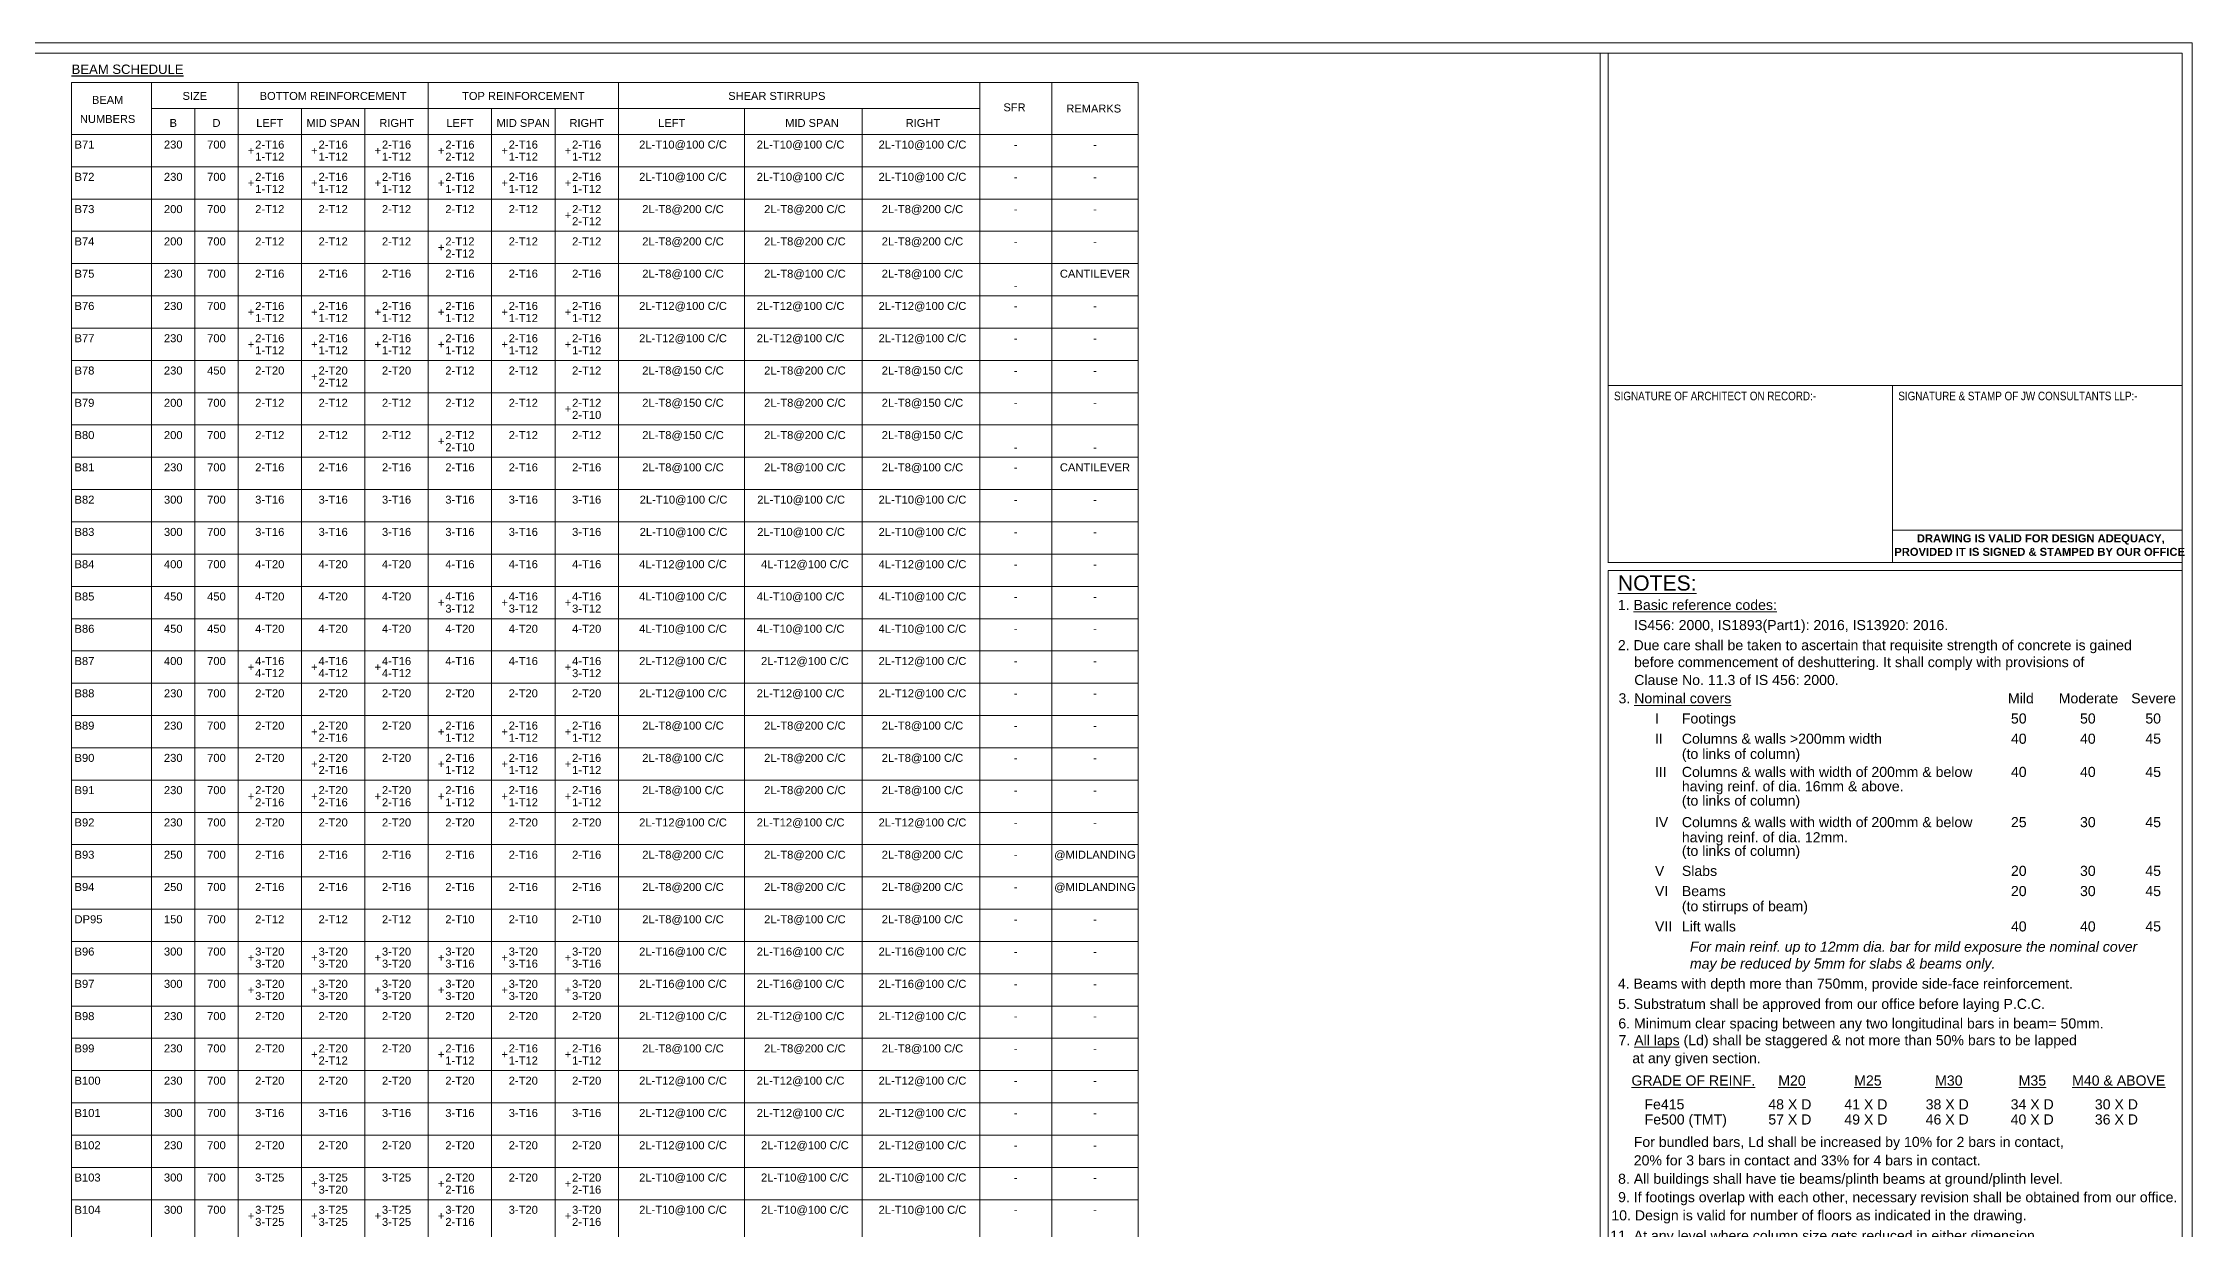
# Model space of a CAD drawing. Header units: metres. Extents: x 1798258 to 2151262, y -74142 to -14742.
# Drawn here: x 1918265 to 1971971, y -44370 to -14742 of the extents above; entities that cross this region are included whole.
import ezdxf
from ezdxf.enums import TextEntityAlignment as Align

# ---------------------------------------------------------------- set-up
doc = ezdxf.new("R2010")
doc.units = ezdxf.units.M
doc.header["$MEASUREMENT"] = 0
doc.layers.add('JW_  SCHEDULE', color=7, linetype='Continuous')
doc.layers.add('Schedule Header', color=4, linetype='Continuous')
doc.layers.add('JW_  TEMPLATE', color=7, linetype='Continuous', lineweight=0)
doc.layers.add('JW_SCHEDULE LINE', color=8, linetype='Continuous', lineweight=20)
doc.styles.add('MtXpl_Microsoft_Sans', font='')
doc.styles.add('new1', font='micross.ttf', dxfattribs={"height": 200})
doc.styles.add('new3', font='micross.ttf', dxfattribs={"height": 500})
doc.styles.add('new5', font='swissc.ttf', dxfattribs={"height": 9.5})
doc.styles.add('SC-FGT2', font='sanss___.ttf')
doc.styles.add('SC-FTG1', font='sanss___.ttf')
doc.styles.get('MtXpl_Microsoft_Sans').set_extended_font_data('Microsoft Sans Serif', bold=True)

# ---------------------------------------------------------------- blocks, each defined once
blk = doc.blocks.new('TT5')
at = {"layer": 'JW_  TEMPLATE'}
for p, q in [((170477, -208877), (184819, -208877)), ((170477, -210304), (170477, -208877)), ((170477, -208877), (184819, -208877)), ((170477, -227467), (184819, -227467))]:
    blk.add_line(p, q, dxfattribs=at)
for points in [[(170477, -208877), (184819, -208877), (184819, -227467), (170477, -227467)], [(170477, -227593), (184819, -227593), (184819, -235397), (170477, -235397)]]:
    blk.add_lwpolyline(points, close=True, dxfattribs=at)
at = {"layer": 'JW_  TEMPLATE', "ltscale": 0.5}
for s, height, style, p in [('%%UNOTES:', 378.2, 'new3', (170721, -209378)), ('1. %%UBasic reference codes:', 252.14, 'new1', (170721, -209863)), ('IS456: 2000, IS1893(Part1): 2016, IS13920: 2016.', 252.14, 'new1', (171124, -210366)), ('2. Due care shall be taken to ascertain that requisite strength of concrete is gained ', 252.14, 'new1', (170721, -210868)), ('before commencement of deshuttering. It shall comply with provisions of ', 252.14, 'new1', (171124, -211291)), ('Clause No. 11.3 of IS 456: 2000.', 252.14, 'new1', (171130, -211738)), ('3. %%UNominal covers', 252.14, 'new1', (170737, -212196)), ('Mild', 252.1, 'new1', (180469, -212196)), ('Moderate', 252.1, 'new1', (181738, -212196)), ('Severe', 252.1, 'new1', (183551, -212196)), ('I', 252, 'new1', (171647, -212700)), ('Footings', 252.1, 'new1', (172320, -212700)), ('50', 252.1, 'new1', (180544, -212700)), ('50', 252.1, 'new1', (182270, -212700)), ('50', 252.1, 'new1', (183903, -212700)), ('II', 252.1, 'new1', (171647, -213205)), ('Columns & walls >200mm width', 252.14, 'new1', (172320, -213205)), ('40', 252.1, 'new1', (180544, -213205)), ('40', 252.1, 'new1', (182270, -213205)), ('45', 252.1, 'new1', (183903, -213205)), ('(to links of column)', 252.14, 'new1', (172320, -213583)), ('III', 252.1, 'new1', (171647, -214035)), ('Columns & walls with width of 200mm & below', 252.14, 'new1', (172320, -214035)), ('having reinf. of dia. 16mm & above.', 252.14, 'new1', (172320, -214393)), ('40', 252.1, 'new1', (180544, -214035)), ('40', 252.1, 'new1', (182270, -214035)), ('45', 252.1, 'new1', (183903, -214035)), ('(to links of column)', 252.14, 'new1', (172320, -214752)), ('IV', 252.1, 'new1', (171647, -215289)), ('Columns & walls with width of 200mm & below', 252.14, 'new1', (172320, -215289)), ('25', 252.1, 'new1', (180544, -215289)), ('30', 252.1, 'new1', (182270, -215289)), ('45', 252.1, 'new1', (183903, -215289)), ('(to links of column)', 252.14, 'new1', (172320, -216006)), ('having reinf. of dia. 12mm.', 252.14, 'new1', (172320, -215667)), ('V', 252, 'new1', (171647, -216507)), ('Slabs', 252.1, 'new1', (172320, -216507)), ('20', 252.1, 'new1', (180544, -216507)), ('30', 252.1, 'new1', (182270, -216507)), ('45', 252.1, 'new1', (183903, -216507)), ('VI', 252.1, 'new1', (171647, -217011)), ('Beams', 252.1, 'new1', (172320, -217011)), ('20', 252.1, 'new1', (180544, -217011)), ('30', 252.1, 'new1', (182270, -217011)), ('45', 252.1, 'new1', (183903, -217011)), ('(to stirrups of beam)', 252.14, 'new1', (172320, -217390)), ('VII', 252.1, 'new1', (171647, -217894)), ('Lift walls', 252.1, 'new1', (172320, -217894)), ('40', 252.1, 'new1', (180544, -217894)), ('40', 252.1, 'new1', (182270, -217894)), ('45', 252.1, 'new1', (183903, -217894)), ('4. Beams with depth more than 750mm, provide side-face reinforcement. ', 252.14, 'new1', (170721, -219324)), (' 5. Substratum shall be approved from our office before laying P.C.C.', 252.14, 'new1', (170628, -219831)), (' 6. Minimum clear spacing between any two longitudinal bars in beam= 50mm.', 252.14, 'new1', (170635, -220317)), ('7. %%UAll laps%%U (Ld) shall be staggered & not more than 50%%% bars to be lapped ', 252.14, 'new1', (170737, -220737)), ('at any given section.', 252.14, 'new1', (171081, -221185)), ('%%UGRADE OF REINF.', 252.14, 'new1', (171060, -221744)), ('%%UM20', 252.1, 'new1', (174729, -221744)), ('%%UM25', 252.1, 'new1', (176627, -221744)), ('%%UM30', 252.1, 'new1', (178650, -221744)), ('%%UM35', 252.1, 'new1', (180737, -221744)), ('%%UM40 & ABOVE', 252.14, 'new1', (182073, -221744)), ('Fe415', 252.1, 'new1', (171385, -222339)), ('48 X D', 252.1, 'new1', (174481, -222339)), ('41 X D', 252.1, 'new1', (176381, -222339)), ('38 X D', 252.1, 'new1', (178413, -222339)), ('34 X D', 252.1, 'new1', (180537, -222339)), ('30 X D', 252.1, 'new1', (182641, -222339)), ('Fe500 (TMT)', 252.14, 'new1', (171390, -222717)), ('57 X D', 252.1, 'new1', (174481, -222717)), ('49 X D', 252.1, 'new1', (176381, -222717)), ('46 X D', 252.1, 'new1', (178413, -222717)), ('40 X D', 252.1, 'new1', (180537, -222717)), ('36 X D', 252.1, 'new1', (182641, -222717)), ('    For bundled bars, Ld shall be increased by 10%%% for 2 bars in contact, ', 252.14, 'new1', (170726, -223278)), ('8. All buildings shall have tie beams/plinth beams at ground/plinth level. ', 252.14, 'new1', (170726, -224198)), ('    20%%% for 3 bars in contact and 33%%% for 4 bars in contact.', 252.14, 'new1', (170726, -223738)), ('9. If footings overlap with each other, necessary revision shall be obtained from our office.', 252.14, 'new1', (170726, -224658)), ('10. Design is valid for number of floors as indicated in the drawing.', 252.14, 'new1', (170558, -225112)), ('11. At any level where column size gets reduced in either dimension', 252.14, 'new1', (170530, -225619)), (' tie beams/plinth beams are essential.', 252.14, 'new1', (171109, -226053)), ('12. For cantilevers, top bars to be anchored behind from external face of support for - Ld or ', 252.14, 'new1', (170530, -226487)), ('span of cantilever - whichever is greater.', 252.14, 'new1', (171256, -226905)), ('13. Fire rating considered:- 2 Hour.', 252.14, 'new1', (170530, -227349)), ('Use of this drawing for construction shall explicitly confirm acceptance of following conditions ', 201.87, 'new1', (170736, -227892)), ('by Owner / Builder / Contractor', 201.87, 'new1', (171095, -228242)), ('2. This drawing shall not be used for any construction unless necessary statutory approvals are obtained by the', 201.869, 'new1', (170736, -228942)), ('1. Our responsibility shall remain limited to safe and sound structural design as transmitted  by this drawing.', 201.869, 'new1', (170736, -228592)), ('Owner / Builder / Architect from the Regulating Authorities. JW CONSULTANTS LLP are indemnified of any', 201.869, 'new1', (171095, -229292)), ('3. We shall not remain responsible for - ', 201.87, 'new1', (170736, -229992)), ('legal consequences in case of unauthorised construction. ', 201.87, 'new1', (171095, -229642)), ('a)', 201.9, 'new1', (171122, -230342)), ('Safety of old structure during demolition.', 201.87, 'new1', (171435, -230342)), ('b)', 201.9, 'new1', (171122, -230692)), ('and properties on adjoining roads.', 201.87, 'new1', (171435, -231042)), ('Safety of any adjoining building /persons staying in adjoining building/persons ', 201.87, 'new1', (171435, -230692)), ('c)', 201.9, 'new1', (171122, -231369)), ('Safety of construction worker/any personnel at work site during construction', 201.87, 'new1', (171435, -231392)), ('d)', 201.9, 'new1', (171122, -231724)), ('any injury to any personnel arising out of any accidents.', 201.87, 'new1', (171435, -232092)), ('Correctness/safety of any temporary structure, scaffolding, shuttering, centering erected at site and ', 201.869, 'new1', (171435, -231742)), ('e)', 201.9, 'new1', (171122, -232420)), ('Accidents occurring due to premature deshuttering, faulty / substandard construction material or ', 201.87, 'new1', (171435, -232442)), ('f)', 201.9, 'new1', (171182, -233142)), ('workmanship / faulty construction procedure.', 201.87, 'new1', (171435, -232792)), ('Any accident occurring due to construction of elements of buildings not designed by us.', 201.87, 'new1', (171439, -233142)), ('4. Supervision if specifically asked for will be provided to the extent of verification of reinforcement on site ', 201.869, 'new1', (170736, -233492)), ('5. All structural concrete should be weigh batched, machine mixed and mechanically vibrated.', 201.87, 'new1', (170736, -234192)), ('but responsibility regarding correct & sound construction shall solely rest with contractor/ builder / owner.', 201.869, 'new1', (171095, -233842)), ("6. Any discrepancy between our drawing & Architects' drawing shall be brought to our notice before construction.", 201.869, 'new1', (170736, -234542)), ('7. This drawing is property of JW CONSULTANTS LLP and shall not be reproduced or used ', 201.87, 'new1', (170736, -234892)), ('without explicit permission of this office.', 201.87, 'new1', (171095, -235242))]:
    blk.add_text(s, height=height, dxfattribs=dict(at, style=style)).set_placement(p)
at = {"layer": 'JW_  TEMPLATE', "insert": (172522, -218149), "char_height": 252.16, "width": 11226.63, "attachment_point": 1, "style": 'new1'}
blk.add_mtext('{\\fMicrosoft Sans Serif|b0|i1|c0|p34;For main reinf. up to 12mm dia. bar for mild exposure the nominal cover\\Pmay be reduced by 5mm for slabs & beams only.}', dxfattribs=at)
blk = doc.blocks.new('TT46')
at = {"layer": 'JW_  TEMPLATE', "const_width": 25}
blk.add_lwpolyline([(177714, -240485), (170477, -240485), (170477, -241289), (177714, -241289)], close=True, dxfattribs=at)
at = {"layer": 'JW_  TEMPLATE', "style": 'MtXpl_Microsoft_Sans'}
for s, p in [('DRAWING IS VALID FOR DESIGN ADEQUACY,', (171088, -240786)), ('PROVIDED IT IS SIGNED & STAMPED BY OUR OFFICE', (170524, -241123))]:
    blk.add_text(s, height=200, dxfattribs=at).set_placement(p)
blk = doc.blocks.new('TT1')
at = {"const_width": 25}
for points in [[(201, 0), (7306, 0), (7306, -4420), (201, -4420)], [(7306, 0), (14543, 0), (14543, -4420), (7306, -4420)]]:
    blk.add_lwpolyline(points, close=True, dxfattribs=at)
at = {"layer": 'JW_  TEMPLATE'}
blk.add_line((0, 0), (0, -50592), dxfattribs=at)
for name, p in [('TT46', (-163171, 236869)), ('TT5', (-170276, 204257))]:
    blk.add_blockref(name, p, dxfattribs=at)
at = {"layer": 'JW_  TEMPLATE', "style": 'new5'}
for s, p in [('SIGNATURE OF ARCHITECT ON RECORD:-', (349, -368)), ('SIGNATURE & STAMP OF JW CONSULTANTS LLP:-', (7454, -368))]:
    blk.add_text(s, height=215, dxfattribs=at).set_placement(p)
blk = doc.blocks.new('TT24')
at = {"layer": 'JW_  TEMPLATE'}
for p, q in [((170276, -306949), (170276, -298641)), ((170477, -308003), (170477, -298641))]:
    blk.add_line(p, q, dxfattribs=at)
blk.add_blockref('TT1', (170276, -306949))

msp = doc.modelspace()

# ---------------------------------------------------------------- linework, layer by layer
at = {"layer": 'JW_  TEMPLATE'}
for points in [[(1887871, -14742.3), (1887871, -74142.3), (1971971, -74142.3), (1971971, -14742.3)], [(1888121, -14992.3), (1888121, -73892.3), (1971721, -73892.3), (1971721, -14992.3)]]:
    msp.add_lwpolyline(points, close=True, dxfattribs=at)
at = {"layer": 'JW_SCHEDULE LINE'}
for p, q in [((1918980.4, -15731.4), (1945634.4, -15731.4)), ((1918980.4, -15731.4), (1918980.4, -73475.4)), ((1920980.4, -15731.4), (1920980.4, -73475.4)), ((1923140.4, -15731.4), (1923140.4, -73475.4)), ((1927892.4, -15731.4), (1927892.4, -73475.4)), ((1932644.4, -15731.4), (1932644.4, -73475.4)), ((1941674.4, -15731.4), (1941674.4, -73475.4)), ((1943474.4, -15731.4), (1943474.4, -73475.4)), ((1945634.4, -15731.4), (1945634.4, -73475.4)), ((1920980.4, -16379.4), (1941674.4, -16379.4)), ((1922060.4, -16379.4), (1922060.4, -73475.4)), ((1924724.4, -16379.4), (1924724.4, -73475.4)), ((1926308.4, -16379.4), (1926308.4, -73475.4)), ((1929476.4, -16379.4), (1929476.4, -73475.4)), ((1931060.4, -16379.4), (1931060.4, -73475.4)), ((1935798.4, -16379.4), (1935798.4, -73475.4)), ((1938736.4, -16379.4), (1938736.4, -73475.4)), ((1918980.4, -17027.4), (1945634.4, -17027.4)), ((1918980.4, -17833.8), (1945634.4, -17833.8)), ((1918980.4, -18640.2), (1945634.4, -18640.2)), ((1918980.4, -19446.6), (1945634.4, -19446.6)), ((1918980.4, -20253), (1945634.4, -20253)), ((1918980.4, -21059.4), (1945634.4, -21059.4)), ((1918980.4, -21865.8), (1945634.4, -21865.8)), ((1918980.4, -22672.2), (1945634.4, -22672.2)), ((1918980.4, -23478.6), (1945634.4, -23478.6)), ((1918980.4, -24285), (1945634.4, -24285)), ((1918980.4, -25091.4), (1945634.4, -25091.4)), ((1918980.4, -25897.8), (1945634.4, -25897.8)), ((1918980.4, -26704.2), (1945634.4, -26704.2)), ((1918980.4, -27510.6), (1945634.4, -27510.6)), ((1918980.4, -28317), (1945634.4, -28317)), ((1918980.4, -29123.4), (1945634.4, -29123.4)), ((1918980.4, -29929.8), (1945634.4, -29929.8)), ((1918980.4, -30736.2), (1945634.4, -30736.2)), ((1918980.4, -31542.6), (1945634.4, -31542.6)), ((1918980.4, -32349), (1945634.4, -32349)), ((1918980.4, -33155.4), (1945634.4, -33155.4)), ((1918980.4, -33961.8), (1945634.4, -33961.8)), ((1918980.4, -34768.2), (1945634.4, -34768.2)), ((1918980.4, -35574.6), (1945634.4, -35574.6)), ((1918980.4, -36381), (1945634.4, -36381)), ((1918980.4, -37187.4), (1945634.4, -37187.4)), ((1918980.4, -37993.8), (1945634.4, -37993.8)), ((1918980.4, -38800.2), (1945634.4, -38800.2)), ((1918980.4, -39606.6), (1945634.4, -39606.6)), ((1918980.4, -40413), (1945634.4, -40413)), ((1918980.4, -41219.4), (1945634.4, -41219.4)), ((1918980.4, -42025.8), (1945634.4, -42025.8)), ((1918980.4, -42832.2), (1945634.4, -42832.2)), ((1918980.4, -43638.6), (1945634.4, -43638.6))]:
    msp.add_line(p, q, dxfattribs=at)

# ---------------------------------------------------------------- block references
at = {"layer": 'JW_  TEMPLATE'}
msp.add_blockref('TT24', (1786901.8, 283649), dxfattribs=at)

# ---------------------------------------------------------------- texts
at = {"layer": 'JW_  SCHEDULE', "style": 'SC-FGT2'}
for s, p in [('B71', (1919052.4, -17279.4)), ('B72', (1919052.4, -18085.8)), ('B73', (1919052.4, -18892.2)), ('B74', (1919052.4, -19698.6)), ('B75', (1919052.4, -20505)), ('B76', (1919052.4, -21311.4)), ('B77', (1919052.4, -22117.8)), ('B78', (1919052.4, -22924.2)), ('B79', (1919052.4, -23730.6)), ('B80', (1919052.4, -24537)), ('B81', (1919052.4, -25343.4)), ('B82', (1919052.4, -26149.8)), ('B83', (1919052.4, -26956.2)), ('B84', (1919052.4, -27762.6)), ('B85', (1919052.4, -28569)), ('B86', (1919052.4, -29375.4)), ('B87', (1919052.4, -30181.8)), ('B88', (1919052.4, -30988.2)), ('B89', (1919052.4, -31794.6)), ('B90', (1919052.4, -32601)), ('B91', (1919052.4, -33407.4)), ('B92', (1919052.4, -34213.8)), ('B93', (1919052.4, -35020.2)), ('B94', (1919052.4, -35826.6)), ('DP95', (1919052.4, -36633)), ('B96', (1919052.4, -37439.4)), ('B97', (1919052.4, -38245.8)), ('B98', (1919052.4, -39052.2)), ('B99', (1919052.4, -39858.6)), ('B100', (1919052.4, -40665)), ('B101', (1919052.4, -41471.4)), ('B102', (1919052.4, -42277.8)), ('B103', (1919052.4, -43084.2)), ('B104', (1919052.4, -43890.6))]:
    msp.add_text(s, height=200, dxfattribs=at).set_placement(p, align=Align.MIDDLE_LEFT)
for s, p in [('230', (1921520.4, -17279.4)), ('700', (1922600.4, -17279.4)), ('2-T16', (1923932.4, -17279.4)), ('2-T16', (1925516.4, -17279.4)), ('2-T16', (1927100.4, -17279.4)), ('2-T16', (1928684.4, -17279.4)), ('2-T16', (1930268.4, -17279.4)), ('2-T16', (1931852.4, -17279.4)), (' 2L-T10@100 C/C', (1934221.4, -17279.4)), (' 2L-T10@100 C/C', (1937159.4, -17279.4)), (' 2L-T10@100 C/C', (1940205.4, -17279.4)), ('+', (1923464.4, -17430.6)), ('1-T12', (1923932.4, -17581.8)), ('+', (1925048.4, -17430.6)), ('1-T12', (1925516.4, -17581.8)), ('+', (1926632.4, -17430.6)), ('1-T12', (1927100.4, -17581.8)), ('+', (1928216.4, -17430.6)), ('2-T12', (1928684.4, -17581.8)), ('+', (1929800.4, -17430.6)), ('1-T12', (1930268.4, -17581.8)), ('+', (1931384.4, -17430.6)), ('1-T12', (1931852.4, -17581.8)), ('-', (1942574.4, -17279.4)), ('-', (1944554.4, -17279.4)), ('230', (1921520.4, -18085.8)), ('700', (1922600.4, -18085.8)), ('+', (1923464.4, -18237)), ('2-T16', (1923932.4, -18085.8)), ('+', (1925048.4, -18237)), ('2-T16', (1925516.4, -18085.8)), ('+', (1926632.4, -18237)), ('2-T16', (1927100.4, -18085.8)), ('+', (1928216.4, -18237)), ('2-T16', (1928684.4, -18085.8)), ('+', (1929800.4, -18237)), ('2-T16', (1930268.4, -18085.8)), ('+', (1931384.4, -18237)), ('2-T16', (1931852.4, -18085.8)), (' 2L-T10@100 C/C', (1934221.4, -18085.8)), (' 2L-T10@100 C/C', (1937159.4, -18085.8)), (' 2L-T10@100 C/C', (1940205.4, -18085.8)), ('-', (1942574.4, -18085.8)), ('-', (1944554.4, -18085.8)), ('200', (1921520.4, -18892.2)), ('700', (1922600.4, -18892.2)), ('2-T12', (1923932.4, -18892.2)), ('1-T12', (1923932.4, -18388.2)), ('2-T12', (1925516.4, -18892.2)), ('1-T12', (1925516.4, -18388.2)), ('2-T12', (1927100.4, -18892.2)), ('1-T12', (1927100.4, -18388.2)), ('2-T12', (1928684.4, -18892.2)), ('1-T12', (1928684.4, -18388.2)), ('2-T12', (1930268.4, -18892.2)), ('1-T12', (1930268.4, -18388.2)), ('2-T12', (1931852.4, -18892.2)), ('1-T12', (1931852.4, -18388.2)), (' 2L-T8@200 C/C', (1934221.4, -18892.2)), (' 2L-T8@200 C/C', (1937267.4, -18892.2)), (' 2L-T8@200 C/C', (1940205.4, -18892.2)), ('+', (1931384.4, -19043.4)), ('2-T12', (1931852.4, -19194.6)), ('-', (1942574.4, -18892.2)), ('-', (1944554.4, -18892.2)), ('200', (1921520.4, -19698.6)), ('700', (1922600.4, -19698.6)), ('2-T12', (1923932.4, -19698.6)), ('2-T12', (1925516.4, -19698.6)), ('2-T12', (1927100.4, -19698.6)), ('+', (1928216.4, -19849.8)), ('2-T12', (1928684.4, -19698.6)), ('2-T12', (1930268.4, -19698.6)), ('2-T12', (1931852.4, -19698.6)), (' 2L-T8@200 C/C', (1934221.4, -19698.6)), (' 2L-T8@200 C/C', (1937267.4, -19698.6)), (' 2L-T8@200 C/C', (1940205.4, -19698.6)), ('-', (1942574.4, -19698.6)), ('-', (1944554.4, -19698.6)), ('230', (1921520.4, -20505)), ('700', (1922600.4, -20505)), ('2-T16', (1923932.4, -20505)), ('2-T16', (1925516.4, -20505)), ('2-T16', (1927100.4, -20505)), ('2-T12', (1928684.4, -20001)), ('2-T16', (1928684.4, -20505)), ('2-T16', (1930268.4, -20505)), ('2-T16', (1931852.4, -20505)), (' 2L-T8@100 C/C', (1934221.4, -20505)), (' 2L-T8@100 C/C', (1937267.4, -20505)), (' 2L-T8@100 C/C', (1940205.4, -20505)), ('CANTILEVER', (1944554.4, -20505)), ('-', (1942574.4, -20807.4)), ('230', (1921520.4, -21311.4)), ('700', (1922600.4, -21311.4)), ('+', (1923464.4, -21462.6)), ('2-T16', (1923932.4, -21311.4)), ('+', (1925048.4, -21462.6)), ('2-T16', (1925516.4, -21311.4)), ('+', (1926632.4, -21462.6)), ('2-T16', (1927100.4, -21311.4)), ('+', (1928216.4, -21462.6)), ('2-T16', (1928684.4, -21311.4)), ('+', (1929800.4, -21462.6)), ('2-T16', (1930268.4, -21311.4)), ('+', (1931384.4, -21462.6)), ('2-T16', (1931852.4, -21311.4)), (' 2L-T12@100 C/C', (1934221.4, -21311.4)), (' 2L-T12@100 C/C', (1937159.4, -21311.4)), (' 2L-T12@100 C/C', (1940205.4, -21311.4)), ('-', (1942574.4, -21311.4)), ('-', (1944554.4, -21311.4)), ('230', (1921520.4, -22117.8)), ('700', (1922600.4, -22117.8)), ('2-T16', (1923932.4, -22117.8)), ('1-T12', (1923932.4, -21613.8)), ('2-T16', (1925516.4, -22117.8)), ('1-T12', (1925516.4, -21613.8)), ('2-T16', (1927100.4, -22117.8)), ('1-T12', (1927100.4, -21613.8)), ('2-T16', (1928684.4, -22117.8)), ('1-T12', (1928684.4, -21613.8)), ('2-T16', (1930268.4, -22117.8)), ('1-T12', (1930268.4, -21613.8)), ('2-T16', (1931852.4, -22117.8)), ('1-T12', (1931852.4, -21613.8)), (' 2L-T12@100 C/C', (1934221.4, -22117.8)), (' 2L-T12@100 C/C', (1937159.4, -22117.8)), (' 2L-T12@100 C/C', (1940205.4, -22117.8)), ('+', (1923464.4, -22269)), ('1-T12', (1923932.4, -22420.2)), ('+', (1925048.4, -22269)), ('1-T12', (1925516.4, -22420.2)), ('+', (1926632.4, -22269)), ('1-T12', (1927100.4, -22420.2)), ('+', (1928216.4, -22269)), ('1-T12', (1928684.4, -22420.2)), ('+', (1929800.4, -22269)), ('1-T12', (1930268.4, -22420.2)), ('+', (1931384.4, -22269)), ('1-T12', (1931852.4, -22420.2)), ('-', (1942574.4, -22117.8)), ('-', (1944554.4, -22117.8)), ('230', (1921520.4, -22924.2)), ('450', (1922600.4, -22924.2)), ('2-T20', (1923932.4, -22924.2)), ('+', (1925048.4, -23075.4)), ('2-T20', (1925516.4, -22924.2)), ('2-T20', (1927100.4, -22924.2)), ('2-T12', (1928684.4, -22924.2)), ('2-T12', (1930268.4, -22924.2)), ('2-T12', (1931852.4, -22924.2)), (' 2L-T8@150 C/C', (1934221.4, -22924.2)), (' 2L-T8@200 C/C', (1937267.4, -22924.2)), (' 2L-T8@150 C/C', (1940205.4, -22924.2)), ('-', (1942574.4, -22924.2)), ('-', (1944554.4, -22924.2)), ('200', (1921520.4, -23730.6)), ('700', (1922600.4, -23730.6)), ('2-T12', (1923932.4, -23730.6)), ('2-T12', (1925516.4, -23226.6)), ('2-T12', (1925516.4, -23730.6)), ('2-T12', (1927100.4, -23730.6)), ('2-T12', (1928684.4, -23730.6)), ('2-T12', (1930268.4, -23730.6)), ('2-T12', (1931852.4, -23730.6)), (' 2L-T8@150 C/C', (1934221.4, -23730.6)), (' 2L-T8@200 C/C', (1937267.4, -23730.6)), (' 2L-T8@150 C/C', (1940205.4, -23730.6)), ('+', (1931384.4, -23881.8)), ('2-T10', (1931852.4, -24033)), ('-', (1942574.4, -23730.6)), ('-', (1944554.4, -23730.6)), ('200', (1921520.4, -24537)), ('700', (1922600.4, -24537)), ('2-T12', (1923932.4, -24537)), ('2-T12', (1925516.4, -24537)), ('2-T12', (1927100.4, -24537)), ('+', (1928216.4, -24688.2)), ('2-T12', (1928684.4, -24537)), ('2-T12', (1930268.4, -24537)), ('2-T12', (1931852.4, -24537)), (' 2L-T8@150 C/C', (1934221.4, -24537)), (' 2L-T8@200 C/C', (1937267.4, -24537)), (' 2L-T8@150 C/C', (1940205.4, -24537)), ('230', (1921520.4, -25343.4)), ('700', (1922600.4, -25343.4)), ('2-T16', (1923932.4, -25343.4)), ('2-T16', (1925516.4, -25343.4)), ('2-T16', (1927100.4, -25343.4)), ('2-T10', (1928684.4, -24839.4)), ('2-T16', (1928684.4, -25343.4)), ('2-T16', (1930268.4, -25343.4)), ('2-T16', (1931852.4, -25343.4)), (' 2L-T8@100 C/C', (1934221.4, -25343.4)), (' 2L-T8@100 C/C', (1937267.4, -25343.4)), (' 2L-T8@100 C/C', (1940205.4, -25343.4)), ('-', (1942574.4, -24839.4)), ('CANTILEVER', (1944554.4, -25343.4)), ('-', (1944554.4, -24839.4)), ('-', (1942574.4, -25343.4)), ('300', (1921520.4, -26149.8)), ('700', (1922600.4, -26149.8)), ('3-T16', (1923932.4, -26149.8)), ('3-T16', (1925516.4, -26149.8)), ('3-T16', (1927100.4, -26149.8)), ('3-T16', (1928684.4, -26149.8)), ('3-T16', (1930268.4, -26149.8)), ('3-T16', (1931852.4, -26149.8)), (' 2L-T10@100 C/C', (1934234.4, -26149.8)), (' 2L-T10@100 C/C', (1937172.4, -26149.8)), (' 2L-T10@100 C/C', (1940205.4, -26149.8)), ('-', (1942574.4, -26149.8)), ('-', (1944554.4, -26149.8)), (' 2L-T10@100 C/C', (1934234.4, -26956.2)), (' 2L-T10@100 C/C', (1937172.4, -26956.2)), (' 2L-T10@100 C/C', (1940205.4, -26956.2)), ('300', (1921520.4, -26956.2)), ('700', (1922600.4, -26956.2)), ('3-T16', (1923932.4, -26956.2)), ('3-T16', (1925516.4, -26956.2)), ('3-T16', (1927100.4, -26956.2)), ('3-T16', (1928684.4, -26956.2)), ('3-T16', (1930268.4, -26956.2)), ('3-T16', (1931852.4, -26956.2)), ('-', (1942574.4, -26956.2)), ('-', (1944554.4, -26956.2)), ('400', (1921520.4, -27762.6)), ('700', (1922600.4, -27762.6)), ('4-T20', (1923932.4, -27762.6)), ('4-T20', (1925516.4, -27762.6)), ('4-T20', (1927100.4, -27762.6)), ('4-T16', (1928684.4, -27762.6)), ('4-T16', (1930268.4, -27762.6)), ('4-T16', (1931852.4, -27762.6)), (' 4L-T12@100 C/C', (1934221.4, -27762.6)), (' 4L-T12@100 C/C', (1937267.4, -27762.6)), (' 4L-T12@100 C/C', (1940205.4, -27762.6)), ('-', (1942574.4, -27762.6)), ('-', (1944554.4, -27762.6)), (' 4L-T10@100 C/C', (1934221.4, -28569)), (' 4L-T10@100 C/C', (1937159.4, -28569)), (' 4L-T10@100 C/C', (1940205.4, -28569)), ('450', (1921520.4, -28569)), ('450', (1922600.4, -28569)), ('4-T20', (1923932.4, -28569)), ('4-T20', (1925516.4, -28569)), ('4-T20', (1927100.4, -28569)), ('+', (1928216.4, -28720.2)), ('4-T16', (1928684.4, -28569)), ('3-T12', (1928684.4, -28871.4)), ('+', (1929800.4, -28720.2)), ('4-T16', (1930268.4, -28569)), ('3-T12', (1930268.4, -28871.4)), ('+', (1931384.4, -28720.2)), ('4-T16', (1931852.4, -28569)), ('3-T12', (1931852.4, -28871.4)), ('-', (1942574.4, -28569)), ('-', (1944554.4, -28569)), ('450', (1921520.4, -29375.4)), ('450', (1922600.4, -29375.4)), ('4-T20', (1923932.4, -29375.4)), ('4-T20', (1925516.4, -29375.4)), ('4-T20', (1927100.4, -29375.4)), ('4-T20', (1928684.4, -29375.4)), ('4-T20', (1930268.4, -29375.4)), ('4-T20', (1931852.4, -29375.4)), (' 4L-T10@100 C/C', (1934221.4, -29375.4)), (' 4L-T10@100 C/C', (1937159.4, -29375.4)), (' 4L-T10@100 C/C', (1940205.4, -29375.4)), ('-', (1942574.4, -29375.4)), ('-', (1944554.4, -29375.4)), (' 2L-T12@100 C/C', (1934221.4, -30181.8)), (' 2L-T12@100 C/C', (1937267.4, -30181.8)), (' 2L-T12@100 C/C', (1940205.4, -30181.8)), ('400', (1921520.4, -30181.8)), ('700', (1922600.4, -30181.8)), ('+', (1923464.4, -30333)), ('4-T16', (1923932.4, -30181.8)), ('4-T12', (1923932.4, -30484.2)), ('+', (1925048.4, -30333)), ('4-T16', (1925516.4, -30181.8)), ('4-T12', (1925516.4, -30484.2)), ('+', (1926632.4, -30333)), ('4-T16', (1927100.4, -30181.8)), ('4-T12', (1927100.4, -30484.2)), ('4-T16', (1928684.4, -30181.8)), ('4-T16', (1930268.4, -30181.8)), ('+', (1931384.4, -30333)), ('4-T16', (1931852.4, -30181.8)), ('3-T12', (1931852.4, -30484.2)), ('-', (1942574.4, -30181.8)), ('-', (1944554.4, -30181.8)), ('230', (1921520.4, -30988.2)), ('700', (1922600.4, -30988.2)), ('2-T20', (1923932.4, -30988.2)), ('2-T20', (1925516.4, -30988.2)), ('2-T20', (1927100.4, -30988.2)), ('2-T20', (1928684.4, -30988.2)), ('2-T20', (1930268.4, -30988.2)), ('2-T20', (1931852.4, -30988.2)), (' 2L-T12@100 C/C', (1934221.4, -30988.2)), (' 2L-T12@100 C/C', (1937159.4, -30988.2)), (' 2L-T12@100 C/C', (1940205.4, -30988.2)), ('-', (1942574.4, -30988.2)), ('-', (1944554.4, -30988.2)), (' 2L-T8@100 C/C', (1934221.4, -31794.6)), (' 2L-T8@200 C/C', (1937267.4, -31794.6)), (' 2L-T8@100 C/C', (1940205.4, -31794.6)), ('230', (1921520.4, -31794.6)), ('700', (1922600.4, -31794.6)), ('2-T20', (1923932.4, -31794.6)), ('+', (1925048.4, -31945.8)), ('2-T20', (1925516.4, -31794.6)), ('2-T16', (1925516.4, -32097)), ('2-T20', (1927100.4, -31794.6)), ('+', (1928216.4, -31945.8)), ('2-T16', (1928684.4, -31794.6)), ('1-T12', (1928684.4, -32097)), ('+', (1929800.4, -31945.8)), ('2-T16', (1930268.4, -31794.6)), ('1-T12', (1930268.4, -32097)), ('+', (1931384.4, -31945.8)), ('2-T16', (1931852.4, -31794.6)), ('1-T12', (1931852.4, -32097)), ('-', (1942574.4, -31794.6)), ('-', (1944554.4, -31794.6)), ('230', (1921520.4, -32601)), ('700', (1922600.4, -32601)), ('2-T20', (1923932.4, -32601)), ('+', (1925048.4, -32752.2)), ('2-T20', (1925516.4, -32601)), ('2-T20', (1927100.4, -32601)), ('+', (1928216.4, -32752.2)), ('2-T16', (1928684.4, -32601)), ('+', (1929800.4, -32752.2)), ('2-T16', (1930268.4, -32601)), ('+', (1931384.4, -32752.2)), ('2-T16', (1931852.4, -32601)), (' 2L-T8@100 C/C', (1934221.4, -32601)), (' 2L-T8@200 C/C', (1937267.4, -32601)), (' 2L-T8@100 C/C', (1940205.4, -32601)), ('-', (1942574.4, -32601)), ('-', (1944554.4, -32601)), ('2-T16', (1925516.4, -32903.4)), ('1-T12', (1928684.4, -32903.4)), ('1-T12', (1930268.4, -32903.4)), ('1-T12', (1931852.4, -32903.4)), (' 2L-T8@100 C/C', (1934221.4, -33407.4)), (' 2L-T8@200 C/C', (1937267.4, -33407.4)), (' 2L-T8@100 C/C', (1940205.4, -33407.4)), ('230', (1921520.4, -33407.4)), ('700', (1922600.4, -33407.4)), ('+', (1923464.4, -33558.6)), ('2-T20', (1923932.4, -33407.4)), ('2-T16', (1923932.4, -33709.8)), ('+', (1925048.4, -33558.6)), ('2-T20', (1925516.4, -33407.4)), ('2-T16', (1925516.4, -33709.8)), ('+', (1926632.4, -33558.6)), ('2-T20', (1927100.4, -33407.4)), ('2-T16', (1927100.4, -33709.8)), ('+', (1928216.4, -33558.6)), ('2-T16', (1928684.4, -33407.4)), ('1-T12', (1928684.4, -33709.8)), ('+', (1929800.4, -33558.6)), ('2-T16', (1930268.4, -33407.4)), ('1-T12', (1930268.4, -33709.8)), ('+', (1931384.4, -33558.6)), ('2-T16', (1931852.4, -33407.4)), ('1-T12', (1931852.4, -33709.8)), ('-', (1942574.4, -33407.4)), ('-', (1944554.4, -33407.4)), ('230', (1921520.4, -34213.8)), ('700', (1922600.4, -34213.8)), ('2-T20', (1923932.4, -34213.8)), ('2-T20', (1925516.4, -34213.8)), ('2-T20', (1927100.4, -34213.8)), ('2-T20', (1928684.4, -34213.8)), ('2-T20', (1930268.4, -34213.8)), ('2-T20', (1931852.4, -34213.8)), (' 2L-T12@100 C/C', (1934221.4, -34213.8)), (' 2L-T12@100 C/C', (1937159.4, -34213.8)), (' 2L-T12@100 C/C', (1940205.4, -34213.8)), ('-', (1942574.4, -34213.8)), ('-', (1944554.4, -34213.8)), ('250', (1921520.4, -35020.2)), ('700', (1922600.4, -35020.2)), ('2-T16', (1923932.4, -35020.2)), ('2-T16', (1925516.4, -35020.2)), ('2-T16', (1927100.4, -35020.2)), ('2-T16', (1928684.4, -35020.2)), ('2-T16', (1930268.4, -35020.2)), ('2-T16', (1931852.4, -35020.2)), (' 2L-T8@200 C/C', (1934221.4, -35020.2)), (' 2L-T8@200 C/C', (1937267.4, -35020.2)), (' 2L-T8@200 C/C', (1940205.4, -35020.2)), ('-', (1942574.4, -35020.2)), ('@MIDLANDING', (1944554.4, -35020.2)), ('250', (1921520.4, -35826.6)), ('700', (1922600.4, -35826.6)), ('2-T16', (1923932.4, -35826.6)), ('2-T16', (1925516.4, -35826.6)), ('2-T16', (1927100.4, -35826.6)), ('2-T16', (1928684.4, -35826.6)), ('2-T16', (1930268.4, -35826.6)), ('2-T16', (1931852.4, -35826.6)), (' 2L-T8@200 C/C', (1934221.4, -35826.6)), (' 2L-T8@200 C/C', (1937267.4, -35826.6)), (' 2L-T8@200 C/C', (1940205.4, -35826.6)), ('-', (1942574.4, -35826.6)), ('@MIDLANDING', (1944554.4, -35826.6)), ('150', (1921520.4, -36633)), ('700', (1922600.4, -36633)), ('2-T12', (1923932.4, -36633)), ('2-T12', (1925516.4, -36633)), ('2-T12', (1927100.4, -36633)), ('2-T10', (1928684.4, -36633)), ('2-T10', (1930268.4, -36633)), ('2-T10', (1931852.4, -36633)), (' 2L-T8@100 C/C', (1934221.4, -36633)), (' 2L-T8@100 C/C', (1937267.4, -36633)), (' 2L-T8@100 C/C', (1940205.4, -36633)), ('-', (1942574.4, -36633)), ('-', (1944554.4, -36633)), ('300', (1921520.4, -37439.4)), ('700', (1922600.4, -37439.4)), ('+', (1923464.4, -37590.6)), ('3-T20', (1923932.4, -37439.4)), ('+', (1925048.4, -37590.6)), ('3-T20', (1925516.4, -37439.4)), ('+', (1926632.4, -37590.6)), ('3-T20', (1927100.4, -37439.4)), ('+', (1928216.4, -37590.6)), ('3-T20', (1928684.4, -37439.4)), ('+', (1929800.4, -37590.6)), ('3-T20', (1930268.4, -37439.4)), ('+', (1931384.4, -37590.6)), ('3-T20', (1931852.4, -37439.4)), (' 2L-T16@100 C/C', (1934221.4, -37439.4)), (' 2L-T16@100 C/C', (1937159.4, -37439.4)), (' 2L-T16@100 C/C', (1940205.4, -37439.4)), ('-', (1942574.4, -37439.4)), ('-', (1944554.4, -37439.4)), ('3-T20', (1923932.4, -37741.8)), ('3-T20', (1925516.4, -37741.8)), ('3-T20', (1927100.4, -37741.8)), ('3-T16', (1928684.4, -37741.8)), ('3-T16', (1930268.4, -37741.8)), ('3-T16', (1931852.4, -37741.8)), ('300', (1921520.4, -38245.8)), ('700', (1922600.4, -38245.8)), ('+', (1923464.4, -38397)), ('3-T20', (1923932.4, -38245.8)), ('3-T20', (1923932.4, -38548.2)), ('+', (1925048.4, -38397)), ('3-T20', (1925516.4, -38245.8)), ('3-T20', (1925516.4, -38548.2)), ('+', (1926632.4, -38397)), ('3-T20', (1927100.4, -38245.8)), ('3-T20', (1927100.4, -38548.2)), ('+', (1928216.4, -38397)), ('3-T20', (1928684.4, -38245.8)), ('3-T20', (1928684.4, -38548.2)), ('+', (1929800.4, -38397)), ('3-T20', (1930268.4, -38245.8)), ('3-T20', (1930268.4, -38548.2)), ('+', (1931384.4, -38397)), ('3-T20', (1931852.4, -38245.8)), ('3-T20', (1931852.4, -38548.2)), (' 2L-T16@100 C/C', (1934221.4, -38245.8)), (' 2L-T16@100 C/C', (1937159.4, -38245.8)), (' 2L-T16@100 C/C', (1940205.4, -38245.8)), ('-', (1942574.4, -38245.8)), ('-', (1944554.4, -38245.8)), ('230', (1921520.4, -39052.2)), ('700', (1922600.4, -39052.2)), ('2-T20', (1923932.4, -39052.2)), ('2-T20', (1925516.4, -39052.2)), ('2-T20', (1927100.4, -39052.2)), ('2-T20', (1928684.4, -39052.2)), ('2-T20', (1930268.4, -39052.2)), ('2-T20', (1931852.4, -39052.2)), (' 2L-T12@100 C/C', (1934221.4, -39052.2)), (' 2L-T12@100 C/C', (1937159.4, -39052.2)), (' 2L-T12@100 C/C', (1940205.4, -39052.2)), ('-', (1942574.4, -39052.2)), ('-', (1944554.4, -39052.2)), ('230', (1921520.4, -39858.6)), ('700', (1922600.4, -39858.6)), ('2-T20', (1923932.4, -39858.6)), ('+', (1925048.4, -40009.8)), ('2-T20', (1925516.4, -39858.6)), ('2-T12', (1925516.4, -40161)), ('2-T20', (1927100.4, -39858.6)), ('+', (1928216.4, -40009.8)), ('2-T16', (1928684.4, -39858.6)), ('1-T12', (1928684.4, -40161)), ('+', (1929800.4, -40009.8)), ('2-T16', (1930268.4, -39858.6)), ('1-T12', (1930268.4, -40161)), ('+', (1931384.4, -40009.8)), ('2-T16', (1931852.4, -39858.6)), ('1-T12', (1931852.4, -40161)), (' 2L-T8@100 C/C', (1934221.4, -39858.6)), (' 2L-T8@200 C/C', (1937267.4, -39858.6)), (' 2L-T8@100 C/C', (1940205.4, -39858.6)), ('-', (1942574.4, -39858.6)), ('-', (1944554.4, -39858.6)), ('230', (1921520.4, -40665)), ('700', (1922600.4, -40665)), ('700', (1922600.4, -40665)), ('2-T20', (1923932.4, -40665)), ('2-T20', (1925516.4, -40665)), ('2-T20', (1927100.4, -40665)), ('2-T20', (1928684.4, -40665)), ('2-T20', (1930268.4, -40665)), ('2-T20', (1931852.4, -40665)), (' 2L-T12@100 C/C', (1934221.4, -40665)), (' 2L-T12@100 C/C', (1937159.4, -40665)), (' 2L-T12@100 C/C', (1940205.4, -40665)), ('-', (1942574.4, -40665)), ('-', (1942574.4, -40665)), ('-', (1944554.4, -40665)), ('-', (1944554.4, -40665)), ('300', (1921520.4, -41471.4)), ('700', (1922600.4, -41471.4)), ('3-T16', (1923932.4, -41471.4)), ('3-T16', (1925516.4, -41471.4)), ('3-T16', (1927100.4, -41471.4)), ('3-T16', (1928684.4, -41471.4)), ('3-T16', (1930268.4, -41471.4)), ('3-T16', (1931852.4, -41471.4)), (' 2L-T12@100 C/C', (1934221.4, -41471.4)), (' 2L-T12@100 C/C', (1937159.4, -41471.4)), (' 2L-T12@100 C/C', (1940205.4, -41471.4)), ('-', (1942574.4, -41471.4)), ('-', (1944554.4, -41471.4)), ('230', (1921520.4, -42277.8)), ('700', (1922600.4, -42277.8)), ('2-T20', (1923932.4, -42277.8)), ('2-T20', (1925516.4, -42277.8)), ('2-T20', (1927100.4, -42277.8)), ('2-T20', (1928684.4, -42277.8)), ('2-T20', (1930268.4, -42277.8)), ('2-T20', (1931852.4, -42277.8)), (' 2L-T12@100 C/C', (1934221.4, -42277.8)), (' 2L-T12@100 C/C', (1937267.4, -42277.8)), (' 2L-T12@100 C/C', (1940205.4, -42277.8)), ('-', (1942574.4, -42277.8)), ('-', (1944554.4, -42277.8)), ('-', (1944554.4, -42277.8)), ('300', (1921520.4, -43084.2)), ('700', (1922600.4, -43084.2)), ('3-T25', (1923932.4, -43084.2)), ('+', (1925048.4, -43235.4)), ('3-T25', (1925516.4, -43084.2)), ('3-T20', (1925516.4, -43386.6)), ('3-T25', (1927100.4, -43084.2)), ('+', (1928216.4, -43235.4)), ('2-T20', (1928684.4, -43084.2)), ('2-T16', (1928684.4, -43386.6)), ('2-T20', (1930268.4, -43084.2)), ('+', (1931384.4, -43235.4)), ('2-T20', (1931852.4, -43084.2)), ('2-T16', (1931852.4, -43386.6)), (' 2L-T10@100 C/C', (1934221.4, -43084.2)), (' 2L-T10@100 C/C', (1937267.4, -43084.2)), (' 2L-T10@100 C/C', (1940205.4, -43084.2)), ('-', (1942574.4, -43084.2)), ('-', (1944554.4, -43084.2)), ('300', (1921520.4, -43890.6)), ('700', (1922600.4, -43890.6)), ('+', (1923464.4, -44041.8)), ('3-T25', (1923932.4, -43890.6)), ('+', (1925048.4, -44041.8)), ('3-T25', (1925516.4, -43890.6)), ('+', (1926632.4, -44041.8)), ('3-T25', (1927100.4, -43890.6)), ('+', (1928216.4, -44041.8)), ('3-T20', (1928684.4, -43890.6)), ('3-T20', (1930268.4, -43890.6)), ('+', (1931384.4, -44041.8)), ('3-T20', (1931852.4, -43890.6)), (' 2L-T10@100 C/C', (1934221.4, -43890.6)), (' 2L-T10@100 C/C', (1937267.4, -43890.6)), (' 2L-T10@100 C/C', (1940205.4, -43890.6)), ('-', (1942574.4, -43890.6)), ('-', (1944554.4, -43890.6)), ('3-T25', (1923932.4, -44193)), ('3-T25', (1925516.4, -44193)), ('3-T25', (1927100.4, -44193)), ('2-T16', (1928684.4, -44193)), ('2-T16', (1931852.4, -44193))]:
    msp.add_text(s, height=200, dxfattribs=at).set_placement(p, align=Align.MIDDLE_CENTER)
at = {"layer": 'Schedule Header', "style": 'SC-FTG1'}
msp.add_text('%%UBEAM SCHEDULE', height=234, dxfattribs=at).set_placement((1918980.4, -15515.4))
for s, p in [('BEAM', (1919880.6, -16163.4)), ('B', (1921520.4, -16739.4)), ('D', (1922600.4, -16739.4)), ('LEFT', (1923932.4, -16739.4)), ('MID SPAN', (1925516.4, -16739.4)), ('RIGHT', (1927100.4, -16739.4)), ('LEFT', (1928684.4, -16739.4)), ('MID SPAN', (1930268.4, -16739.4)), ('RIGHT', (1931852.4, -16739.4)), ('LEFT', (1933976.4, -16739.4)), ('MID SPAN', (1937482.8, -16739.4)), ('RIGHT', (1940254.8, -16739.4)), ('SFR', (1942544.4, -16349.3)), ('REMARKS', (1944524.4, -16379.4))]:
    msp.add_text(s, height=198, dxfattribs=at).set_placement(p, align=Align.MIDDLE)
for s, p in [('SIZE', (1922060.4, -16163.4)), ('BOTTOM REINFORCEMENT', (1925516.4, -16163.4)), ('TOP REINFORCEMENT', (1930268.4, -16163.4)), ('SHEAR STIRRUPS', (1936604.4, -16163.4)), ('NUMBERS', (1919880.6, -16739.4))]:
    msp.add_text(s, height=198, dxfattribs=at).set_placement(p, align=Align.CENTER)

doc.saveas('drawing.dxf')
